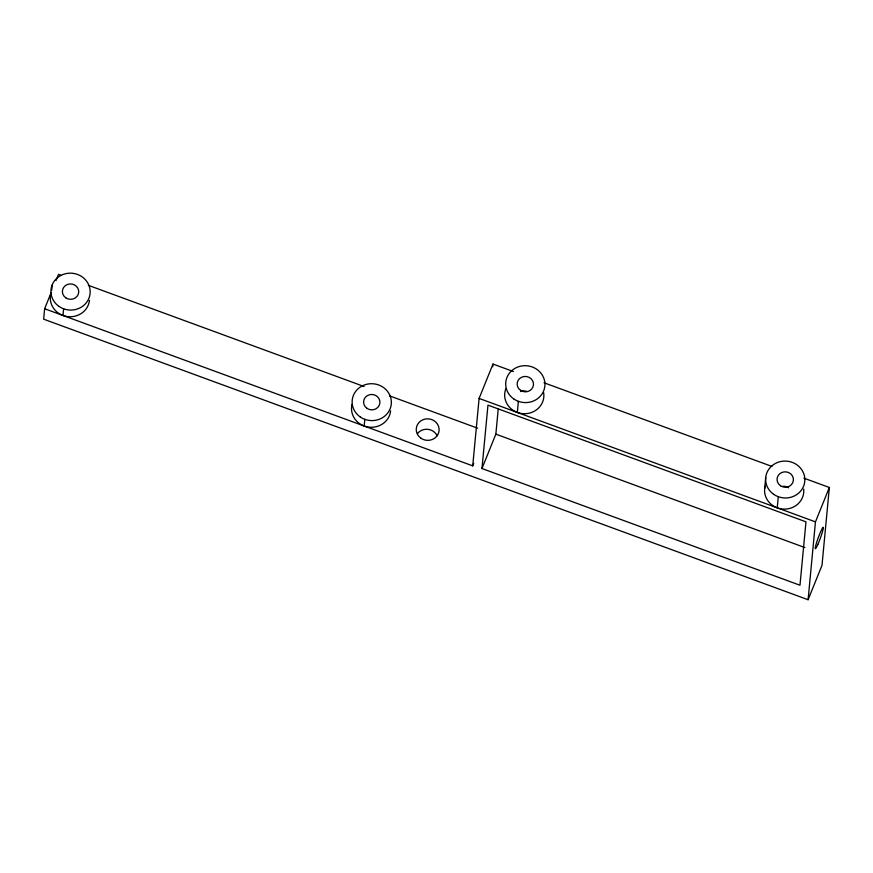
<?xml version="1.0" encoding="UTF-8"?>
<svg xmlns="http://www.w3.org/2000/svg" width="873" height="873" viewBox="0 0 873 873"><rect width="100%" height="100%" fill="white"/><g stroke="black" fill="none" stroke-linecap="round" stroke-linejoin="round"><path stroke-width="1.31" d="M51.081 292.782L44.632 308.747L43.65 319.169L808.103 599.729L821.995 565.355L829.35 487.494L803.869 478.142M51.703 290.218L52.205 284.882M62.987 315.48L63.609 308.802M364.183 426.013L364.805 419.346M44.632 308.747L472.73 465.855L479.102 398.426L492.994 364.052L513.379 371.538M481.972 468.528L487.963 405.127L805.975 521.836L799.984 585.237L481.972 468.528L495.853 434.154L498.276 408.52M492.732 366.747L492.994 364.052M517.329 412.449L518.376 401.329M764.661 488.596L765.719 477.476M777.243 507.835L778.29 496.715M808.103 599.729L815.458 521.868L829.35 487.494M56.047 280.506L58.524 274.373L60.968 275.268M472.73 465.855L473.723 463.399M544.021 382.778L771.918 466.422M479.102 398.426L815.458 521.868M495.853 434.154L804.928 547.578M88.359 285.318L364.03 386.488M389.554 395.862L477.673 428.207M803.706 489.087A19.632 18.442 5.4 0 1 782.863 509.057A19.632 18.442 5.4 0 1 765.086 486.217M543.628 392.501A19.632 18.442 5.4 0 1 522.316 413.606A19.632 18.442 5.4 0 1 505.925 388.529M390.635 410.888A19.632 18.442 5.4 0 1 367.893 426.995A19.632 18.442 5.4 0 1 352.026 404.395M89.45 300.345A19.632 18.442 5.4 0 1 66.697 316.463A19.632 18.442 5.4 0 1 50.83 293.863M417.414 433.63A11.447 10.76 5.4 0 1 437.133 435.703M520.592 391.551A8.173 7.682 5.4 0 1 526.845 391.442M782.546 486.381A8.173 7.682 5.4 0 1 788.646 487.8M817.848 544.403A11.447 1.059 -69.8 0 0 823.261 527.357A11.447 1.059 -69.8 0 0 816.648 542.384A11.447 1.059 -69.8 0 0 817.848 544.403M421.004 438.257A11.447 10.76 5.4 0 0 439.075 430.793A11.447 10.76 5.4 0 0 422.99 419.727A11.447 10.76 5.4 0 0 421.004 438.257M59.102 306.478A19.632 18.442 5.4 0 0 90.072 293.677A19.632 18.442 5.4 0 0 62.496 274.7A19.632 18.442 5.4 0 0 59.102 306.478M65.781 297.813A8.173 7.682 5.4 0 0 78.69 292.477A8.173 7.682 5.4 0 0 67.199 284.565A8.173 7.682 5.4 0 0 65.781 297.813M360.298 417.01A19.632 18.442 5.4 0 0 391.268 404.21A19.632 18.442 5.4 0 0 363.692 385.244A19.632 18.442 5.4 0 0 360.298 417.01M366.976 408.346A8.173 7.682 5.4 0 0 379.886 403.01A8.173 7.682 5.4 0 0 368.395 395.109A8.173 7.682 5.4 0 0 366.976 408.346M513.87 399.005A19.632 18.442 5.4 0 0 544.839 386.193A19.632 18.442 5.4 0 0 517.253 367.227A19.632 18.442 5.4 0 0 513.87 399.005M520.548 390.329A8.173 7.682 5.4 0 0 533.458 385.004A8.173 7.682 5.4 0 0 521.956 377.092A8.173 7.682 5.4 0 0 520.548 390.329M773.784 494.391A19.632 18.442 5.4 0 0 804.753 481.59A19.632 18.442 5.4 0 0 777.166 462.614A19.632 18.442 5.4 0 0 773.784 494.391M780.462 485.726A8.173 7.682 5.4 0 0 793.371 480.39A8.173 7.682 5.4 0 0 781.87 472.479A8.173 7.682 5.4 0 0 780.462 485.726"/></g></svg>
